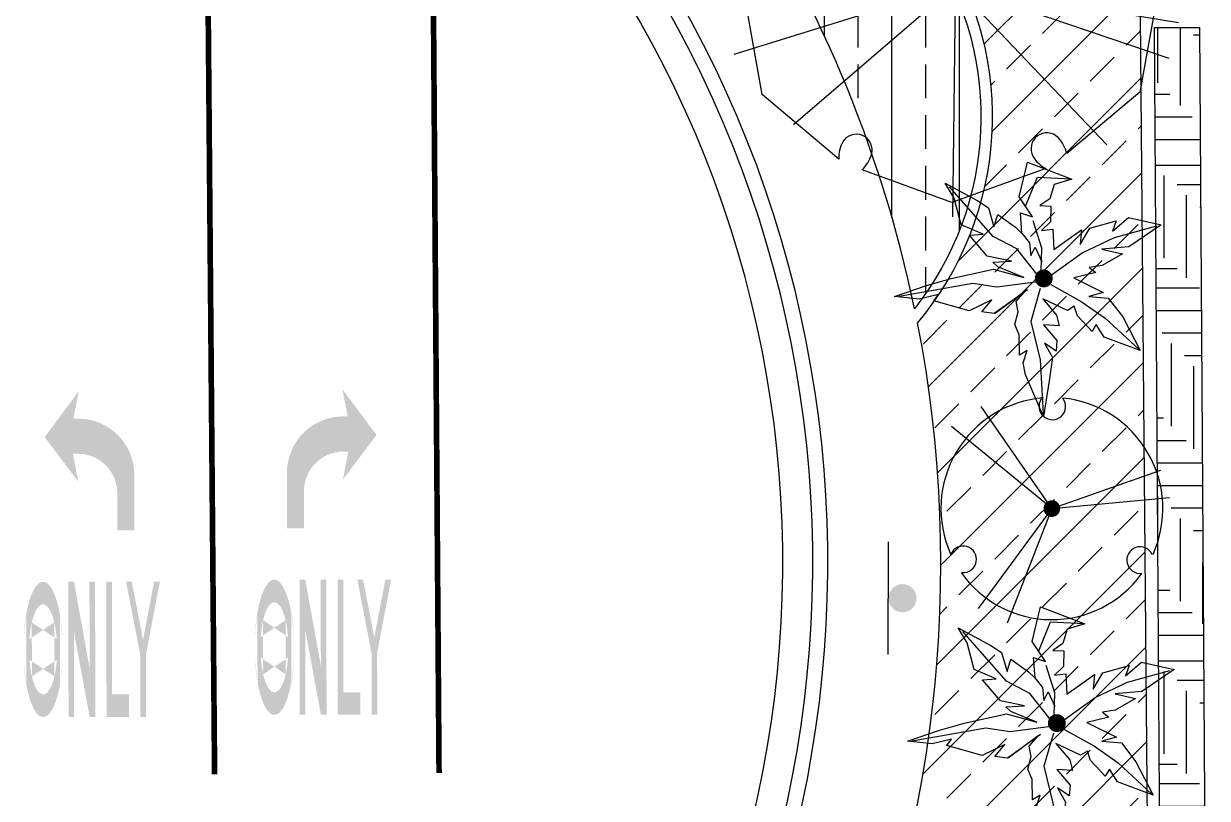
# Model space of a CAD drawing. Header units: feet. Extents: x 919634 to 928945, y 707022 to 708026.
# Drawn here: x 920598.3 to 920650.9, y 707537.9 to 707572.3 of the extents above; entities that cross this region are included whole.
import ezdxf

# ---------------------------------------------------------------- set-up
doc = ezdxf.new("R2010")
doc.units = ezdxf.units.FT
doc.header["$LTSCALE"] = 20
doc.header["$MEASUREMENT"] = 0
for name, color, linetype in [('-u-site-xref', 7, 'Continuous'), ('LK-TREE-013M', 6, 'Continuous'), ('LK-TREE-025M', 2, 'Continuous'), ('LK-TREE-035M', 123, 'Continuous'), ('LK-TREE-050M', 2, 'Continuous'), ('LK-TREE-TRNK', 32, 'Continuous'), ('LP-PATT-SHAR', 4, 'Continuous'), ('LP-SHAR-BRDR-CONT', 123, 'Continuous'), ('LP-TREE', 15, 'Continuous'), ('Site Plan$0$SP-SIGNAGE', 4, 'Continuous')]:
    doc.layers.add(name, color=color, linetype=linetype)
doc.layers.add('Site Plan$0$SP-CURB', color=3, linetype='Continuous', lineweight=25)
doc.layers.add('Site Plan$0$SP-PAVEMENT MARKINGS', color=252, linetype='Continuous', lineweight=30)
doc.layers.get('-u-site-xref').off()

# ---------------------------------------------------------------- blocks, each defined once
blk = doc.blocks.new('Site Plan')
at = {"layer": 'Site Plan$0$SP-PAVEMENT MARKINGS', "ltscale": 0.04}
for points in [[(920600.7729548073, 707554.8035591769, -0.4142135623736278), (920603.2542464071, 707552.2850393739), (920603.2494705559, 707549.8355290347), (920602.4950176427, 707549.837000004), (920602.4982173626, 707551.4781206959, 0.4142220124607113), (920600.7613210637, 707553.2411274883), (920600.5303871348, 707553.241577744), (920600.7672990134, 707552.0036902409), (920599.2736834317, 707553.979878529), (920600.7868593665, 707556.0109437513), (920600.5509856106, 707554.8039919541)], [(920612.5055706652, 707554.8990111167, 0.4142135623736278), (920610.0296856755, 707552.3751760351), (920610.0397144313, 707549.9256815701), (920610.7941624552, 707549.9287704419), (920610.7874433992, 707551.5698804985, -0.4142220124607113), (920612.5205549789, 707553.3366079691), (920612.7514874112, 707553.337553456), (920612.5172306971, 707552.0991607475), (920614.0066049566, 707554.0785475139), (920612.489076931, 707556.1063630969), (920612.7275384234, 707554.8999199006)], [(920610.5925140732, 707547.6544170494), (920610.8425143412, 707547.6547520859), (920611.5351401836, 707543.8314045742), (920611.5300151064, 707547.655673437), (920611.7800153743, 707547.6560084741), (920611.7880562571, 707541.6560018619), (920611.5380559891, 707541.6556668254), (920610.8455296722, 707545.4047496069), (920610.8505552239, 707541.6547454742), (920610.6005549558, 707541.6544104372)], [(920612.28001591, 707547.6566785475), (920612.5300162008, 707547.6570135844), (920612.5367169363, 707542.6570080895), (920613.2867177628, 707542.6580131999), (920613.2880579098, 707541.6580120828), (920612.2880567927, 707541.6566719356)], [(920613.1550169048, 707547.6578511766), (920613.4095979984, 707547.6581923519), (920613.9084701911, 707545.0826736708), (920614.4004374642, 707547.6595202212), (920614.6550185577, 707547.6598613969), (920614.0343733549, 707544.4090202313), (920614.0380587594, 707541.6590171929), (920613.7880584687, 707541.6586821564), (920613.7843730641, 707544.4086851944)], [(920600.3254733747, 707547.5605365565), (920600.5754736427, 707547.5608715931), (920601.2680994851, 707543.7375240814), (920601.2629744078, 707547.5617929442), (920601.5129746757, 707547.5621279812), (920601.5210155584, 707541.5621213691), (920601.2710152905, 707541.5617863325), (920600.5784889737, 707545.310869114), (920600.5835145253, 707541.5608649814), (920600.3335142572, 707541.5605299444)], [(920602.0129752114, 707547.5627980547), (920602.2629755023, 707547.5631330915), (920602.2696762377, 707542.5631275966), (920603.0196770643, 707542.5641327071), (920603.0210172113, 707541.56413159), (920602.021016094, 707541.5627914427)], [(920602.8879762061, 707547.5639706837), (920603.1425572998, 707547.5643118591), (920603.6414294925, 707544.988793178), (920604.1333967657, 707547.5656397283), (920604.387977859, 707547.565980904), (920603.7673326563, 707544.3151397385), (920603.7710180609, 707541.5651367), (920603.52101777, 707541.5648016635), (920603.5173323655, 707544.3148047016)]]:
    blk.add_hatch(color=256, dxfattribs=at).paths.add_polyline_path(points)
at = {"layer": 'Site Plan$0$SP-PAVEMENT MARKINGS', "ltscale": 0.04, "extrusion": (0, 0, -1)}
h = blk.add_hatch(color=256, dxfattribs=at)
edge = h.paths.add_edge_path()
edge.add_line((-920608.7236032921, 707543.1066630057), (-920608.7194616045, 707546.1971389297))
edge.add_ellipse((-920609.4715332863, 707544.652906078), major_axis=(0.004020441348431453, 3.000003306024737), ratio=0.2916666666666671, start_angle=301.0027191339186, end_angle=418.9972808661661)
edge.add_line((-920610.2194632575, 707546.1991491502), (-920610.2236049453, 707543.1086732263))
edge.add_ellipse((-920609.4715332863, 707544.652906078), major_axis=(0.004020441348431453, 3.000003306024737), ratio=0.2916666666666671, start_angle=121.0027191338338, end_angle=238.9972808661661)
edge = h.paths.add_edge_path(flags=16)
edge.add_ellipse((-920609.4715332863, 707544.652906078), major_axis=(0.002680294232287639, 2.000002204016494), ratio=0.3124999999999997, start_angle=126.8698964801138, end_angle=233.1301035198862, ccw=False)
edge.add_line((-920609.97314201, 707543.453574852), (-920609.9699256571, 707545.853577451))
edge.add_ellipse((-920609.4715332863, 707544.652906078), major_axis=(0.002680294232287639, 2.000002204016494), ratio=0.3124999999999997, start_angle=-53.13010351988618, end_angle=53.13010351988618, ccw=False)
edge.add_line((-920608.9699245625, 707545.8522373039), (-920608.9731409156, 707543.4522347049))
h = blk.add_hatch(color=256, dxfattribs=at)
edge = h.paths.add_edge_path()
edge.add_line((-920598.4565625936, 707543.0127825128), (-920598.4524209059, 707546.1032584369))
edge.add_ellipse((-920599.2044925876, 707544.5590255852), major_axis=(0.004020441348431453, 3.000003306024737), ratio=0.2916666666666671, start_angle=301.0027191339186, end_angle=418.9972808661661)
edge.add_line((-920599.9524225589, 707546.1052686573), (-920599.9565642468, 707543.0147927335))
edge.add_ellipse((-920599.2044925876, 707544.5590255852), major_axis=(0.004020441348431453, 3.000003306024737), ratio=0.2916666666666671, start_angle=121.0027191338338, end_angle=238.9972808661661)
edge = h.paths.add_edge_path(flags=16)
edge.add_ellipse((-920599.2044925876, 707544.5590255852), major_axis=(0.002680294232287639, 2.000002204016494), ratio=0.3124999999999997, start_angle=126.8698964801138, end_angle=233.1301035198862, ccw=False)
edge.add_line((-920599.7061013115, 707543.3596943592), (-920599.7028849586, 707545.7596969582))
edge.add_ellipse((-920599.2044925876, 707544.5590255852), major_axis=(0.002680294232287639, 2.000002204016494), ratio=0.3124999999999997, start_angle=-53.13010351988618, end_angle=53.13010351988618, ccw=False)
edge.add_line((-920598.7028838639, 707545.758356811), (-920598.7061002171, 707543.358354212))
at = {"layer": 'Site Plan$0$SP-SIGNAGE'}
h = blk.add_hatch(color=256, dxfattribs=at)
edge = h.paths.add_edge_path()
edge.add_arc((920637.3568163023, 707546.8295094578), 0.6250000000000013, 629.8343584087904, 989.8343584087905)
at = {"layer": 'Site Plan$0$SP-CURB'}
for radius, start in [(50.66999999999999, 315.8213768908091), (49.99999999999999, 315.8213768907303), (48.66999999999999, 315.8213768907387)]:
    blk.add_arc((920583.3747223493, 707548.3861012585), radius, start, 40.58885801527491, dxfattribs=at)
at = {"layer": 'Site Plan$0$SP-PAVEMENT MARKINGS', "const_width": 0.25}
for points, elevation in [([(920616.3758502319, 707594.6831398702), (920616.7824978979, 707539.0719199432)], -5.907885631019401e-09), ([(920606.817809638, 707539.0097347326), (920606.3685139569, 707592.6226807472)], 2.164071473874334e-08)]:
    blk.add_lwpolyline(points, dxfattribs=dict(at, elevation=elevation))
at = {"layer": 'Site Plan$0$SP-SIGNAGE'}
blk.add_line((920636.7245983122, 707544.3337017627), (920636.7390395158, 707549.328930888), dxfattribs=at)
blk = doc.blocks.new('TREE-PALM-011')
at = {"layer": 'LK-TREE-013M'}
for p, q in [((-0.02606076180344985, 0.4252097812772035), (0.1152668843908202, 0.4174018982217689)), ((-0.2120610753474637, 0.1753468888265033), (-0.3953958958532837, 0.38449880203801)), ((0.2967362196898762, 0.1717709203927882), (0.4747340253587709, 0.2211650958759037)), ((0.1607096888407114, 0.107282977693913), (0.2967362196898762, 0.1717709203927882)), ((-0.2975017776167306, -0.02171478398540216), (-0.6068007820766752, -0.07619428437141096)), ((-0.05425329643136934, -0.1810456634527142), (-0.01522825632841318, -0.3417236785833708)), ((0.2580276821638563, -0.1672324843330344), (0.3992689619724672, -0.2977013550528795)), ((-0.01522825632841318, -0.3417236785833708), (-0.003177890876855827, -0.5679785185395332))]:
    blk.add_line(p, q, dxfattribs=at)
at = {"layer": 'LK-TREE-025M'}
for p, q in [((-0.1033425090605249, 0.342090501139964), (-0.06870779679704242, 0.4874624456545504)), ((-0.3761016611728962, 0.336661059015583), (-0.4139448540420005, 0.400140645814318)), ((-0.4139448540420005, 0.400140645814318), (-0.2769309512576399, 0.326338625492852)), ((-0.07615701340867531, 0.3034243864163884), (-0.02606076180344985, 0.4252097812772035)), ((-0.3471162194529143, 0.2250875212435801), (-0.3761016611728962, 0.336661059015583)), ((-0.2769309512576399, 0.326338625492852), (-0.2321508370502841, 0.2963074193010726)), ((-0.0469713078740881, 0.258196522096128), (-0.1033425090605249, 0.342090501139964)), ((-0.2091155627230421, 0.2161145326942702), (-0.1930896502939561, 0.2676973335012747)), ((-0.09780137832970581, 0.2758684624127667), (-0.0469713078740881, 0.258196522096128)), ((-0.09152929823827094, 0.1886135358276562), (-0.09780137832970581, 0.2758684624127667)), ((0.2879840941773466, 0.1985629088542495), (0.3556708152781596, 0.2551807985270429)), ((0.3556708152781596, 0.2551807985270429), (0.4927845069180137, 0.225118695245925)), ((-0.008709302486550996, 0.1266594084947528), (-0.04442104276799341, 0.2421526873135136)), ((0.04199575471233175, 0.1219796767861538), (0.1582135768852595, 0.2037722456465048)), ((0.1522325124032022, 0.1428193193791927), (0.1928019435147519, 0.2106438240123225)), ((0.1928019435147519, 0.2106438240123225), (0.3042911409759199, 0.2420561374082197)), ((-0.3124027341833937, 0.1817475247666209), (-0.2542140408353362, 0.1853896066773686)), ((-0.2372568361932963, 0.09364641142072827), (-0.3124027341833937, 0.1817475247666209)), ((-0.1129133362360619, 0.1235610605983197), (-0.2120610753474637, 0.1753468888265033)), ((-0.02785454366050999, 0.01622900575413411), (-0.1129133362360619, 0.1235610605983197)), ((-0.05445436921891655, 0.09525448327561747), (-0.03645950478934878, 0.1314349300489113)), ((-0.0107838260222195, 0.03110919071892937), (-0.008709302486550996, 0.1266594084947528)), ((0.02700261934799641, 0.01116614298883434), (0.1607096888407114, 0.107282977693913)), ((-0.2145153611277806, 0.06851884300853328), (-0.1361027371471266, 0.07286376084293522)), ((-0.1935604811345684, 0.0481887910742671), (-0.2145153611277806, 0.06851884300853328)), ((-0.4969566701592782, -0.03119945224231913), (-0.3895122588246238, 7.229396884156358e-05)), ((-0.3895122588246238, 7.229396884156358e-05), (-0.2110482922848576, 0.03867176598310351)), ((-0.2110482922848576, 0.03867176598310351), (-0.08428236395226918, 0.003390444669854276)), ((-0.08428236395226918, 0.003390444669854276), (-0.1935604811345684, 0.0481887910742671)), ((-0.6274391394735517, -0.07542084650449965), (-0.4969566701592782, -0.03119945224231913)), ((-0.1964885532985647, -0.03702154759610465), (-0.2975017776167306, -0.02171478398540216)), ((-0.03456769124227321, -0.01606252259938401), (-0.1964885532985647, -0.03702154759610465)), ((-0.0145148179155683, -0.04184864558801138), (-0.05425329643136934, -0.1810456634527142)), ((0.02965326779710153, -0.02498176323187096), (0.157554800381007, -0.09737268968154922)), ((-0.5233584593325702, -0.08719251385615223), (-0.6274391394735517, -0.07542084650449965)), ((-0.4615684624030223, -0.09395442212658622), (-0.4422441617526829, -0.06736495499318806)), ((-0.3134885118430475, -0.1365943663322753), (-0.4615684624030223, -0.09395442212658622)), ((-0.2599286543512846, -0.1395926228456474), (-0.2187407276269084, -0.08956517716922008)), ((-0.1164185291212902, -0.09734828526825368), (-0.07824152380254645, -0.05390495114204441)), ((-0.1076197884984254, -0.1407789545021814), (-0.1164185291212902, -0.09734828526825368)), ((0.09952948805343453, -0.135199829094546), (-0.003725748405713603, -0.08609380510823428)), ((0.157554800381007, -0.09737268968154922), (0.2580276821638563, -0.1672324843330344)), ((-0.2078180306884292, -0.1475008495847447), (-0.2599286543512846, -0.1395926228456474)), ((-0.121190715814663, -0.1930863722236538), (-0.1076197884984254, -0.1407789545021814)), ((0.1415734827784547, -0.1564168461188089), (0.1280615659885314, -0.1171996436330716)), ((-0.1034934457134682, -0.2362077936511753), (-0.121190715814663, -0.1930863722236538)), ((0.202988888929184, -0.2223169721473113), (0.1415734827784547, -0.1564168461188089)), ((0.2540719803172919, -0.2472695274916887), (0.2206109348180689, -0.1933568602118854)), ((-0.1021032224108183, -0.322822443632667), (-0.1034934457134682, -0.2362077936511753)), ((0.4050005041073632, -0.3019594897661122), (0.2540719803172919, -0.2472695274916887)), ((-0.06958258522311667, -0.3030637765358577), (-0.1021032224108183, -0.322822443632667)), ((-0.08644556831444561, -0.3538657335545068), (-0.06958258522311667, -0.3030637765358577)), ((-0.07658484953375932, -0.4045489043792401), (-0.08644556831444561, -0.3538657335545068)), ((-0.001666642691645848, -0.579320894580512), (-0.07658484953375932, -0.4045489043792401))]:
    blk.add_line(p, q, dxfattribs=at)
at = {"layer": 'LK-TREE-035M'}
for p, q in [((-0.06870779679704242, 0.4874624456545504), (0.1176243832939576, 0.4161843022121161)), ((0.1176243832939576, 0.4161843022121161), (0.04387504105264384, 0.3941828926057553)), ((0.02492254752874601, 0.3335891085726033), (-0.01702444199315778, 0.3054035079793991)), ((-0.01702444199315778, 0.3054035079793991), (0.0300356442592431, 0.3029893011957654)), ((-0.2321508370502841, 0.2963074193010726), (-0.2091155627230421, 0.2161145326942702)), ((-0.1930896502939561, 0.2676973335012747), (-0.1183717863042091, 0.2152184515057343)), ((-0.2542140408353362, 0.1853896066773686), (-0.3471162194529143, 0.2250875212435801)), ((-0.1183717863042091, 0.2152184515057343), (-0.09152929823827094, 0.1886135358276562)), ((0.02826804652536907, 0.2373231987613593), (-0.01016197972586497, 0.2011604796628887)), ((-0.01016197972586497, 0.2011604796628887), (0.03823488660768248, 0.2068920720061911)), ((0.1582135768852595, 0.2037722456465048), (0.1522325124032022, 0.1428193193791927)), ((0.3042911409759199, 0.2420561374082197), (0.2879840941773466, 0.1985629088542495)), ((-0.03645950478934878, 0.1314349300489113), (-0.008740543820266566, 0.07020175525633476)), ((0.3566801153558288, 0.1329158037582658), (0.2444318550971047, 0.1233453354455989)), ((0.2444318550971047, 0.1233453354455989), (0.3309684972138882, 0.1036745574533811)), ((-0.1361027371471266, 0.07286376084293522), (-0.2372568361932963, 0.09364641142072827)), ((0.2452035827869565, 0.05452774442080965), (0.1912283561871106, 0.04617248634297511)), ((0.1912283561871106, 0.04617248634297511), (0.2186830074196848, 0.02525838467897756)), ((-0.06792187393222093, -0.04787677588461037), (-0.2078180306884292, -0.1475008495847447)), ((-0.4422441617526829, -0.06736495499318806), (-0.5233584593325702, -0.08719251385615223)), ((-0.2187407276269084, -0.08956517716922008), (-0.3134885118430475, -0.1365943663322753)), ((-0.07824152380254645, -0.05390495114204441), (-0.2045822017871899, -0.1473883958369555)), ((-0.003725748405713603, -0.08609380510823428), (0.05403742182389237, -0.1545993539571811)), ((0.2499765346216805, -0.05950711091018945), (0.1889737139266003, -0.07539600494828136)), ((0.1889737139266003, -0.07539600494828136), (0.2710157549257417, -0.0822640345203638)), ((0.1280615659885314, -0.1171996436330716), (0.09952948805343453, -0.135199829094546)), ((-0.0004592951856636773, -0.1945601706957873), (0.05529341038794655, -0.2606570907829209)), ((0.06529114755957721, -0.1987546401055695), (-0.0004592951856636773, -0.1945601706957873)), ((0.2206109348180689, -0.1933568602118854), (0.202988888929184, -0.2223169721473113)), ((0.332100132279237, -0.1619445468160023), (0.4050005041073632, -0.3019594897661122)), ((0.05198590606815401, -0.3053184187963538), (0.00304855198649534, -0.2721919508880788)), ((0.00304855198649534, -0.2721919508880788), (0.03670639154435662, -0.3317673187450225)), ((0.02312001568344613, -0.4302415251827512), (-0.001666642691645848, -0.579320894580512))]:
    blk.add_line(p, q, dxfattribs=at)
at = {"layer": 'LK-TREE-050M'}
for p, q in [((0.04387504105264384, 0.3941828926057553), (0.02492254752874601, 0.3335891085726033)), ((0.0300356442592431, 0.3029893011957654), (0.02826804652536907, 0.2373231987613593)), ((0.03823488660768248, 0.2068920720061911), (0.04199575471233175, 0.1219796767861538)), ((0.4927845069180137, 0.225118695245925), (0.3566801153558288, 0.1329158037582658)), ((-0.09232325094185967, 0.1893132064690377), (-0.05969310848112741, 0.1490983731284601)), ((-0.05969310848112741, 0.1490983731284601), (-0.05445436921891655, 0.09525448327561747)), ((0.3309684972138882, 0.1036745574533811), (0.2452035827869565, 0.05452774442080965)), ((0.2186830074196848, 0.02525838467897756), (0.1263557624333487, 0.001801408797540205)), ((0.1263557624333487, 0.001801408797540205), (0.2499765346216805, -0.05950711091018945)), ((0.2710157549257417, -0.0822640345203638), (0.332100132279237, -0.1619445468160023)), ((0.05403742182389237, -0.1545993539571811), (0.06529114755957721, -0.1987546401055695)), ((0.05529341038794655, -0.2606570907829209), (0.05198590606815401, -0.3053184187963538)), ((0.03670639154435662, -0.3317673187450225), (0.02312001568344613, -0.4302415251827512))]:
    blk.add_line(p, q, dxfattribs=at)
at = {"layer": 'LK-TREE-TRNK', "const_width": 0.0375}
blk.add_lwpolyline([(0.001371215739567333, -0.01869979324472837, 1), (-0.001371215739624176, 0.01869979324472837, 1)], format="xyb", close=True, dxfattribs=at)
blk = doc.blocks.new('TREE-DCID-003')
at = {"layer": 'LK-TREE-013M'}
for q in [(-0.3183592836868456, 0.4595258906471003), (0.4913712824952938, 0.1734434279094685), (-0.3322606496014089, -0.4496665374920354)]:
    blk.add_line((-2.842170943040401e-14, -7.105427357601002e-15), q, dxfattribs=at)
at = {"layer": 'LK-TREE-035M'}
for p, q in [((-2.842170943040401e-14, -7.105427357601002e-15), (-0.4515903841247564, 0.3696693285288433)), ((-2.842170943040401e-14, 0), (-0.2008581083670151, -0.5160614421430196)), ((-2.842170943040401e-14, 0), (0.5297686363884111, 0.0506648332027595))]:
    blk.add_line(p, q, dxfattribs=at)
at = {"layer": 'LK-TREE-050M'}
for centre, radius, start, end in [((-2.842170943040401e-14, 0), 0.5, 94.34978531992998, 204.1974789143562), ((0.001889855033454069, 0.4603848002291073), 0.05995317584729301, 145.5617106720361, 37.37413056032761), ((-2.842170943040401e-14, 0), 0.5, 335.6607324966501, 84.36192919374905), ((-0.3996498600313885, -0.2285557376460972), 0.05995317584729301, 265.5617106720361, 157.3741305603282), ((0.3977600049978776, -0.2318290625830173), 0.05995317584729301, 25.56171067203578, 277.374130560328), ((-2.842170943040401e-14, 0), 0.5, 215.0580211348241, 323.9795308206069)]:
    blk.add_arc(centre, radius, start, end, dxfattribs=at)
at = {"layer": 'LK-TREE-TRNK', "const_width": 0.0375}
blk.add_lwpolyline([(-0.01875000000001137, 0, 1), (0.01874999999998295, 0, 1)], format="xyb", close=True, dxfattribs=at)
blk = doc.blocks.new('TREE-DCID-109')
at = {"layer": 'LK-TREE-013M'}
for q in [(-0.2166500179826585, 0.4823717540616883), (-0.3601145663802754, 0.4331494471145447), (0.517799688297174, -0.1756967119105255), (0.5411972765790551, -0.08973717540862935)]:
    blk.add_line((0, 0), q, dxfattribs=at)
at = {"layer": 'LK-TREE-025M'}
for q in [(0.3255488117082166, 0.4360770788698858), (-0.5380278299170698, -0.1671362488681467), (-0.3928847481928415, -0.3377660838132428)]:
    blk.add_line((0, 0), q, dxfattribs=at)
at = {"layer": 'LK-TREE-035M'}
for q in [(0.1553565035567317, 0.5017498904846036), (-0.4146117905927724, 0.3240326438288861), (-0.007274405883975987, -0.5610814594255942), (0.3672781784027848, -0.3858769121981993)]:
    blk.add_line((0, 0), q, dxfattribs=at)
at = {"layer": 'LK-TREE-050M'}
blk.add_lwpolyline([(0.2584786559970667, 0.4268626303226171), (0.4439277190902544, 0.2703980164522264), (0.4842933250632768, 0.04269808410359133, 0.1271889369582335), (0.4404039055287399, 0.04376765122555071, 0.8753183136220222), (0.4490377769191127, -0.03179279157851056, 0.1490760554437799), (0.4900553474947174, -0.01954737550922658), (0.4472775486362366, -0.25838328219114), (0.2702664257688525, -0.4071908885772473, 0.1271889369582343), (0.2492479883002545, -0.3686467527420234, 0.8753183136220385), (0.1881276610059217, -0.4139041261011158, 0.1490760554437781), (0.2192412876896412, -0.4433036761864813), (-0.008985574262055707, -0.525674968998004), (-0.2263623031024622, -0.4467826430354762, 0.1271889369582332), (-0.2034913210365517, -0.4093080743222117, 0.8753183136220306), (-0.2732455197212289, -0.3790050048772429, 0.1490760554437717), (-0.2831494636131424, -0.4206499710318923), (-0.4685985267063302, -0.2641853571615016), (-0.5089641326793526, -0.03648542481286654, 0.1271889369582335), (-0.4650747131448156, -0.03755499193482592, 0.8753183136220322), (-0.4737085845351885, 0.03800545086923535, 0.1490760554437723), (-0.5147261551107931, 0.02576003479995137), (-0.4719483562523124, 0.2645959414818648), (-0.2949372333849283, 0.4134035478679721, 0.1271889369582334), (-0.2739187959163303, 0.3748594120327482, 0.8753183136220326), (-0.2127984686219975, 0.4201167853918406, 0.1490760554437743), (-0.243912095305717, 0.449516335477206), (-0.01568523335402006, 0.5318876282887288), (0.2016914954863864, 0.452995302326201, 0.1271889369582338), (0.1788205134204759, 0.4155207336129365, 0.8753183136220314), (0.2485747121051531, 0.3852176641679677, 0.1490760554437729)], format="xyb", close=True, dxfattribs=at)
at = {"layer": 'LK-TREE-TRNK', "const_width": 0.03749999999999999}
blk.add_lwpolyline([(-0.01875000000001137, 0, 1), (0.01875000000001137, 0, 1)], format="xyb", close=True, dxfattribs=at)

msp = doc.modelspace()

# ---------------------------------------------------------------- block references
at = {"layer": '-u-site-xref'}
msp.add_blockref('Site Plan', (0, 0), dxfattribs=at)

# ---------------------------------------------------------------- next in the draw order: hatches: boundary and pattern name
at = {"layer": 'LP-PATT-SHAR'}
h = msp.add_hatch(dxfattribs=at)
h.set_pattern_fill('ANSI33', color=256, scale=12, angle=45)
h.set_pattern_definition([(90, (920627.8862279007, 707556.265438365), (-3, 0), []), (90, (920629.3862278982, 707557.7654383625), (-3, 0), [1.5, -0.75])])
edge = h.paths.add_edge_path()
edge.add_arc((920627.0896413244, 707568.1944005213), 13.75323210021516, -38.266951353221486, 32.81293275345331, ccw=False)
edge.add_arc((920583.3747223498, 707548.3861012585), 55.66999999959932, 11.70146376897028, 34.23072436458638)
edge.add_arc((920633.5354068907, 707582.5146029299), 5.000000000031396, 162.0964122910422, 214.2307243644784, ccw=False)
edge.add_arc((920646.8408356388, 707578.2161464547), 18.98253060934679, 84.41204053009272, 162.0964122910988, ccw=False)
edge.add_line((920648.6892358982, 707597.1084698909), (920648.7265039232, 707593.0920862316))
edge.add_line((920648.7265039232, 707593.0920862316), (920648.0527155563, 707593.1080454463))
edge.add_arc((920646.2073917052, 707591.9583761876), 2.174157197611272, 31.92363314105942, 170.7172001637777)
edge.add_arc((920643.1798820599, 707592.1764660743), 0.8917413038914455, -153.42562973347344, 8.552648100200315, ccw=False)
edge.add_arc((920640.4235504345, 707591.4414747262), 1.987418188744592, 9.735213738354869, 226.6481921432355)
edge.add_arc((920638.4717575816, 707589.1292818356), 1.047322017204898, -114.26484302919027, 55.87964062612542, ccw=False)
edge.add_arc((920636.6459798091, 707586.6755489904), 2.047896848110378, 47.04920597311166, 281.8390102679692)
edge.add_arc((920647.7477599268, 707581.8935055081), 11.03688629085552, 165.4233408982692, 214.4678538616712)
h = msp.add_hatch(dxfattribs=at)
h.set_pattern_fill('ANSI33', color=256, scale=12)
h.set_pattern_definition([(45, (920631.3718869049, 707502.4248962945), (-2.121320343559643, 2.121320343559643), []), (45, (920633.4932072449, 707502.4248962945), (-2.121320343559643, 2.121320343559643), [1.5, -0.75])])
edge = h.paths.add_edge_path()
edge.add_line((920647.9213475825, 707572.6485186124), (920647.767305576, 707590.0776005465))
edge.add_arc((920645.5652693444, 707581.9446609882), 8.425774114310684, 74.85009917009799, 190.8299261049961)
edge.add_arc((920649.6176023862, 707582.7198786685), 12.55159106790146, 190.8299261048512, 212.8129327562211)
edge.add_arc((920627.0896413233, 707568.1944005208), 14.25323210014429, -39.95453974932269, 32.81293275450952, ccw=False)
edge.add_arc((920583.3747223482, 707548.3861012586), 55.67000000121737, -24.238313087657673, 11.0344206137392, ccw=False)
edge.add_arc((920623.1576183853, 707522.9027918788), 11.28991060051113, -32.45150913152298, 13.465385738837028, ccw=False)
edge.add_arc((920641.9621528574, 707512.3401735347), 10.31335193387672, 154.101704788007, 329.9271760709222)
edge.add_line((920650.8872161931, 707507.1721494861), (920650.7422028369, 707521.5591264282))
edge.add_line((920650.7422028369, 707521.5591264282), (920648.3730717745, 707521.5381875338))
edge.add_line((920648.3730717745, 707521.5381875338), (920647.9213475825, 707572.6485186124))
h = msp.add_hatch(dxfattribs=at)
h.set_pattern_fill('LAFX-A220-HBDASH', color=256, scale=22, pattern_type=2)
h.set_pattern_definition([(0, (920664.2668829826, 707513.8204857955), (0, 22), [3.66674, -18.333333333326]), (0, (920663.2667629825, 707514.8203857954), (0, 22), [3.66674, -18.333333333326]), (0, (920662.2668629825, 707515.8205057954), (0, 22), [3.66674, -18.333333333326]), (0, (920661.2667429826, 707516.8204057955), (0, 22), [3.66674, -18.333333333326]), (0, (920660.2668429825, 707517.8205257955), (0, 22), [3.66674, -18.333333333326]), (0, (920666.8670629825, 707518.5876657955), (0, 22), [3.66674, -18.333333333326]), (0, (920659.2667229825, 707518.8204257954), (0, 22), [3.66674, -18.333333333326]), (0, (920665.8671629825, 707519.5875657954), (0, 22), [3.66674, -18.333333333326]), (0, (920658.2668229825, 707519.8205457955), (0, 22), [3.66674, -18.333333333326]), (0, (920664.8670429825, 707520.5876637954), (0, 22), [3.66674, -18.333333333326]), (0, (920657.2667029825, 707520.8204897954), (0, 22), [3.66674, -18.333333333326]), (0, (920663.8671429825, 707521.5876517955), (0, 22), [3.66674, -18.333333333326]), (0, (920656.2668029825, 707521.8204777954), (0, 22), [3.66674, -18.333333333326]), (0, (920662.8670229826, 707522.5876617954), (0, 22), [3.66674, -18.333333333326]), (0, (920655.2669029825, 707522.8204877954), (0, 22), [3.66674, -18.333333333326]), (0, (920669.5422629825, 707523.1791097955), (0, 22), [3.66674, -18.333333333326]), (0, (920661.8671229825, 707523.5876497955), (0, 22), [3.66674, -18.333333333326]), (0, (920654.2667829825, 707523.8204977955), (0, 22), [3.66674, -18.333333333326]), (0, (920668.5421429825, 707524.1790977954), (0, 22), [3.66674, -18.333333333326]), (0, (920660.8670029825, 707524.5877257955), (0, 22), [3.66674, -18.333333333326]), (0, (920653.2668829826, 707524.8204857955), (0, 22), [3.66674, -18.333333333326]), (0, (920667.5422429825, 707525.1790857954), (0, 22), [3.66674, -18.333333333326]), (0, (920659.8671029825, 707525.5876257954), (0, 22), [3.66674, -18.333333333326]), (0, (920652.2667629825, 707525.8203857954), (0, 22), [3.66674, -18.333333333326]), (0, (920666.5421229826, 707526.1792057954), (0, 22), [3.66674, -18.333333333326]), (0, (920658.8669829825, 707526.5877457955), (0, 22), [3.66674, -18.333333333326]), (0, (920651.2668629825, 707526.8205057954), (0, 22), [3.66674, -18.333333333326]), (0, (920665.5422229825, 707527.1791057955), (0, 22), [3.66674, -18.333333333326]), (0, (920657.8670829826, 707527.5876457954), (0, 22), [3.66674, -18.333333333326]), (0, (920650.2668089825, 707527.8204057955), (0, 22), [3.66674, -18.333333333326]), (0, (920664.5421029825, 707528.1790057954), (0, 22), [3.66674, -18.333333333326]), (0, (920656.8671829825, 707528.5877657954), (0, 22), [3.66674, -18.333333333326]), (0, (920649.2667989825, 707528.8205257955), (0, 22), [3.66674, -18.333333333326]), (0, (920663.5422029825, 707529.1791257955), (0, 22), [3.66674, -18.333333333326]), (0, (920655.8670629825, 707529.5876657955), (0, 22), [3.66674, -18.333333333326]), (0, (920648.2668109825, 707529.8204257954), (0, 22), [3.66674, -18.333333333326]), (0, (920662.5420829825, 707530.1790257954), (0, 22), [3.66674, -18.333333333326]), (0, (920654.8671629825, 707530.5875657954), (0, 22), [3.66674, -18.333333333326]), (0, (920647.2668009825, 707530.8205457955), (0, 22), [3.66674, -18.333333333326]), (0, (920661.5421829826, 707531.1791457954), (0, 22), [3.66674, -18.333333333326]), (0, (920653.8670429825, 707531.5876857955), (0, 22), [3.66674, -18.333333333326]), (0, (920646.2667029825, 707531.8204457954), (0, 22), [3.66674, -18.333333333326]), (0, (920660.5420629826, 707532.1790457955), (0, 22), [3.66674, -18.333333333326]), (0, (920652.8671429825, 707532.5875857954), (0, 22), [3.66674, -18.333333333326]), (0, (920645.2668029825, 707532.8205657954), (0, 22), [3.66674, -18.333333333326]), (0, (920659.5421629825, 707533.1791657954), (0, 22), [3.66674, -18.333333333326]), (0, (920651.8670229826, 707533.5877057954), (0, 22), [3.66674, -18.333333333326]), (0, (920644.2669029825, 707533.8204657955), (0, 22), [3.66674, -18.333333333326]), (0, (920658.5422629825, 707534.1790657955), (0, 22), [3.66674, -18.333333333326]), (0, (920650.8671229825, 707534.5876057955), (0, 22), [3.66674, -18.333333333326]), (0, (920643.2667829825, 707534.6828657954), (0, 22), [3.66674, -18.333333333326]), (0, (920657.5421429825, 707535.1791857955), (0, 22), [3.66674, -18.333333333326]), (0, (920649.8670909825, 707535.5877257955), (0, 22), [3.66674, -18.333333333326]), (0, (920656.5422429825, 707536.1790857954), (0, 22), [3.66674, -18.333333333326]), (0, (920648.8670809825, 707536.5876257954), (0, 22), [3.66674, -18.333333333326]), (0, (920655.5421229826, 707537.1792057954), (0, 22), [3.66674, -18.333333333326]), (0, (920647.8670709825, 707537.5877457955), (0, 22), [3.66674, -18.333333333326]), (0, (920654.5422229825, 707538.1791057955), (0, 22), [3.66674, -18.333333333326]), (0, (920646.8670829826, 707538.5876457954), (0, 22), [3.66674, -18.333333333326]), (0, (920653.5421029825, 707539.1790057954), (0, 22), [3.66674, -18.333333333326]), (0, (920645.8671829825, 707539.4500457954), (0, 22), [3.66674, -18.333333333326]), (0, (920652.5422029825, 707540.1791257955), (0, 22), [3.66674, -18.333333333326]), (0, (920651.5420829825, 707541.1790257954), (0, 22), [3.66674, -18.333333333326]), (0, (920650.5421609825, 707542.1791457954), (0, 22), [3.66674, -18.333333333326]), (0, (920649.5421729825, 707543.1790457955), (0, 22), [3.66674, -18.333333333326]), (0, (920648.5421629825, 707544.0414457954), (0, 22), [3.66674, -18.333333333326]), (90, (920669.9585029825, 707519.0415257955), (-22, 1.347111479062089e-15), [3.66674, -18.333333333326]), (90, (920668.9586029825, 707520.0414477955), (-22, 1.347111479062089e-15), [3.66674, -18.333333333326]), (90, (920667.9584829825, 707521.0414357955), (-22, 1.347111479062089e-15), [3.66674, -18.333333333326]), (90, (920667.2835229825, 707514.4499057954), (-22, 1.347111479062089e-15), [3.66674, -18.333333333326]), (90, (920666.9585829825, 707522.0414457954), (-22, 1.347111479062089e-15), [3.66674, -18.333333333326]), (90, (920666.2834029825, 707515.4500257955), (-22, 1.347111479062089e-15), [3.66674, -18.333333333326]), (90, (920665.9584629826, 707523.0414557954), (-22, 1.347111479062089e-15), [3.66674, -18.333333333326]), (90, (920665.2835029825, 707516.4499257954), (-22, 1.347111479062089e-15), [3.66674, -18.333333333326]), (90, (920664.9585629825, 707524.0414437954), (-22, 1.347111479062089e-15), [3.66674, -18.333333333326]), (90, (920664.6831229825, 707509.6827257954), (-22, 1.347111479062089e-15), [3.66674, -18.333333333326]), (90, (920664.2833829825, 707517.4500457954), (-22, 1.347111479062089e-15), [3.66674, -18.333333333326]), (90, (920663.9584429825, 707525.0413657954), (-22, 1.347111479062089e-15), [3.66674, -18.333333333326]), (90, (920663.6832229826, 707510.6828457954), (-22, 1.347111479062089e-15), [3.66674, -18.333333333326]), (90, (920663.2834829825, 707518.4499457955), (-22, 1.347111479062089e-15), [3.66674, -18.333333333326]), (90, (920662.9585429825, 707526.0414857954), (-22, 1.347111479062089e-15), [3.66674, -18.333333333326]), (90, (920662.6831029825, 707511.6827457955), (-22, 1.347111479062089e-15), [3.66674, -18.333333333326]), (90, (920662.2833629826, 707519.4500657954), (-22, 1.347111479062089e-15), [3.66674, -18.333333333326]), (90, (920661.9584229825, 707527.0413857955), (-22, 1.347111479062089e-15), [3.66674, -18.333333333326]), (90, (920661.6832029825, 707512.6828657954), (-22, 1.347111479062089e-15), [3.66674, -18.333333333326]), (90, (920661.2834629825, 707520.4500097955), (-22, 1.347111479062089e-15), [3.66674, -18.333333333326]), (90, (920660.9585229825, 707528.0415057954), (-22, 1.347111479062089e-15), [3.66674, -18.333333333326]), (90, (920660.6830829825, 707513.6827657955), (-22, 1.347111479062089e-15), [3.66674, -18.333333333326]), (90, (920660.2833429825, 707521.4499977954), (-22, 1.347111479062089e-15), [3.66674, -18.333333333326]), (90, (920659.9586229825, 707529.0414057955), (-22, 1.347111479062089e-15), [3.66674, -18.333333333326]), (90, (920659.6831829825, 707514.6828857955), (-22, 1.347111479062089e-15), [3.66674, -18.333333333326]), (90, (920659.2834429825, 707522.4500077955), (-22, 1.347111479062089e-15), [3.66674, -18.333333333326]), (90, (920658.9585029825, 707530.0415257955), (-22, 1.347111479062089e-15), [3.66674, -18.333333333326]), (90, (920658.6830629825, 707515.6827857954), (-22, 1.347111479062089e-15), [3.66674, -18.333333333326]), (90, (920658.2835429825, 707523.4499957955), (-22, 1.347111479062089e-15), [3.66674, -18.333333333326]), (90, (920657.9586029825, 707531.0414257954), (-22, 1.347111479062089e-15), [3.66674, -18.333333333326]), (90, (920657.6831629825, 707516.6829057954), (-22, 1.347111479062089e-15), [3.66674, -18.333333333326]), (90, (920657.2834229826, 707524.4500057955), (-22, 1.347111479062089e-15), [3.66674, -18.333333333326]), (90, (920656.9584829825, 707532.0415457954), (-22, 1.347111479062089e-15), [3.66674, -18.333333333326]), (90, (920656.6832629825, 707517.6828057955), (-22, 1.347111479062089e-15), [3.66674, -18.333333333326]), (90, (920656.2835229825, 707525.4499057954), (-22, 1.347111479062089e-15), [3.66674, -18.333333333326]), (90, (920655.9585829825, 707533.0414457954), (-22, 1.347111479062089e-15), [3.66674, -18.333333333326]), (90, (920655.6831429825, 707518.6829257954), (-22, 1.347111479062089e-15), [3.66674, -18.333333333326]), (90, (920655.2834029825, 707526.4500257955), (-22, 1.347111479062089e-15), [3.66674, -18.333333333326]), (90, (920654.9584629826, 707534.0413457955), (-22, 1.347111479062089e-15), [3.66674, -18.333333333326]), (90, (920654.6832429825, 707519.6828257955), (-22, 1.347111479062089e-15), [3.66674, -18.333333333326]), (90, (920654.2835029825, 707527.4499257954), (-22, 1.347111479062089e-15), [3.66674, -18.333333333326]), (90, (920653.9585629825, 707535.0414657955), (-22, 1.347111479062089e-15), [3.66674, -18.333333333326]), (90, (920653.6831229825, 707520.6828357955), (-22, 1.347111479062089e-15), [3.66674, -18.333333333326]), (90, (920653.2833829825, 707528.4500457954), (-22, 1.347111479062089e-15), [3.66674, -18.333333333326]), (90, (920652.9584429825, 707536.0413657954), (-22, 1.347111479062089e-15), [3.66674, -18.333333333326]), (90, (920652.6832229826, 707521.6828237955), (-22, 1.347111479062089e-15), [3.66674, -18.333333333326]), (90, (920652.2834829825, 707529.4499457955), (-22, 1.347111479062089e-15), [3.66674, -18.333333333326]), (90, (920651.9585429825, 707537.0414857954), (-22, 1.347111479062089e-15), [3.66674, -18.333333333326]), (90, (920651.6831029825, 707522.6828337954), (-22, 1.347111479062089e-15), [3.66674, -18.333333333326]), (90, (920651.2833629826, 707530.4500657954), (-22, 1.347111479062089e-15), [3.66674, -18.333333333326]), (90, (920650.9584229825, 707538.0413857955), (-22, 1.347111479062089e-15), [3.66674, -18.333333333326]), (90, (920650.6831589825, 707523.6828217955), (-22, 1.347111479062089e-15), [3.66674, -18.333333333326]), (90, (920650.2834409825, 707531.4499657955), (-22, 1.347111479062089e-15), [3.66674, -18.333333333326]), (90, (920649.9585229825, 707539.0415057954), (-22, 1.347111479062089e-15), [3.66674, -18.333333333326]), (90, (920649.6831709825, 707524.6827657955), (-22, 1.347111479062089e-15), [3.66674, -18.333333333326]), (90, (920649.2834309825, 707532.4500857955), (-22, 1.347111479062089e-15), [3.66674, -18.333333333326]), (90, (920648.9585129825, 707539.9036857955), (-22, 1.347111479062089e-15), [3.66674, -18.333333333326]), (90, (920648.6831609826, 707525.6828857955), (-22, 1.347111479062089e-15), [3.66674, -18.333333333326]), (90, (920648.2834429825, 707533.4499857954), (-22, 1.347111479062089e-15), [3.66674, -18.333333333326]), (90, (920647.6831509825, 707526.6827857954), (-22, 1.347111479062089e-15), [3.66674, -18.333333333326]), (90, (920647.2834329825, 707534.4501057954), (-22, 1.347111479062089e-15), [3.66674, -18.333333333326]), (90, (920646.6831629825, 707527.6829057954), (-22, 1.347111479062089e-15), [3.66674, -18.333333333326]), (90, (920646.2834229826, 707535.3122857955), (-22, 1.347111479062089e-15), [3.66674, -18.333333333326]), (90, (920645.6832629825, 707528.6828057955), (-22, 1.347111479062089e-15), [3.66674, -18.333333333326]), (90, (920644.6831429825, 707529.6829257954), (-22, 1.347111479062089e-15), [3.66674, -18.333333333326]), (90, (920643.6832429825, 707530.5451057955), (-22, 1.347111479062089e-15), [3.66674, -18.333333333326])])
h.paths.add_polyline_path([(920650.8697493961, 707522.0545215864), (920648.8697921407, 707522.0414457954), (920648.5421629825, 707572.1527020391), (920650.542120238, 707572.16577783)])

# ---------------------------------------------------------------- next in the draw order: linework, layer by layer
at = {"layer": 'LP-SHAR-BRDR-CONT'}
for points in [[(920638.648466962, 707575.6472485058, -0.3204868422037269), (920637.8877677879, 707559.6766626714, 0.09862031691604484), (920629.4015116754, 707579.7019688709, -0.2314855580783309), (920628.7775311099, 707584.0516839474, -0.3525694397234815), (920648.6892358982, 707597.1084698909), (920648.7265039232, 707593.0920862316), (920648.0527155563, 707593.1080454463, 0.6923913016461711), (920644.0617068673, 707592.3090841807, -0.8539167795809414), (920642.3823492649, 707591.7775375164, 1.387975848564651), (920639.0592352727, 707589.9963189572, -0.9174916210947367), (920638.0413553204, 707588.1744848406, 1.64454624569259), (920637.0661313924, 707584.671215149, 0.2173246726300737)], [(920647.9213475825, 707572.6485186124), (920647.767305576, 707590.0776005465, 0.5541939900772493), (920637.2895646218, 707580.3615056669, 0.09621421379636672), (920639.0686891149, 707575.9181974697, -0.3286260082221464), (920638.01551639, 707559.0412655753, -0.1551331614661999), (920634.1371780925, 707525.5317365346, -0.203074703085392), (920632.6845628631, 707516.8447880585, 0.9642181668313915), (920650.8872161931, 707507.1721494861), (920650.7422028369, 707521.5591264282), (920648.3730717745, 707521.5381875338)]]:
    msp.add_lwpolyline(points, format="xyb", close=True, dxfattribs=at)
msp.add_lwpolyline([(920650.8697493961, 707522.0545215864), (920648.8697921407, 707522.0414457954), (920648.5421629825, 707572.1527020391), (920650.542120238, 707572.16577783)], close=True, dxfattribs=at)

# ---------------------------------------------------------------- next in the draw order: block references
at = {"layer": 'LP-TREE'}
for name, p, xscale, yscale, zscale in [('TREE-DCID-109', (920639.7074809733, 707574.0163059171), 18.29877919221403, 18.29877919221403, 18.29877919221403), ('TREE-PALM-011', (920643.6289035694, 707561.0232287874), 10.57245662562439, 10.57245662562439, 10.57245662562439), ('TREE-DCID-003', (920643.9890892085, 707550.8072036826), 9.855894546090255, 9.855894546090255, 9.855894546090255), ('TREE-PALM-011', (920644.2093065225, 707541.2879535974), 10.57245662562439, 10.57245662562439, 10.57245662562439)]:
    msp.add_blockref(name, p, dxfattribs=dict(at, xscale=xscale, yscale=yscale, zscale=zscale))

doc.saveas('drawing.dxf')
